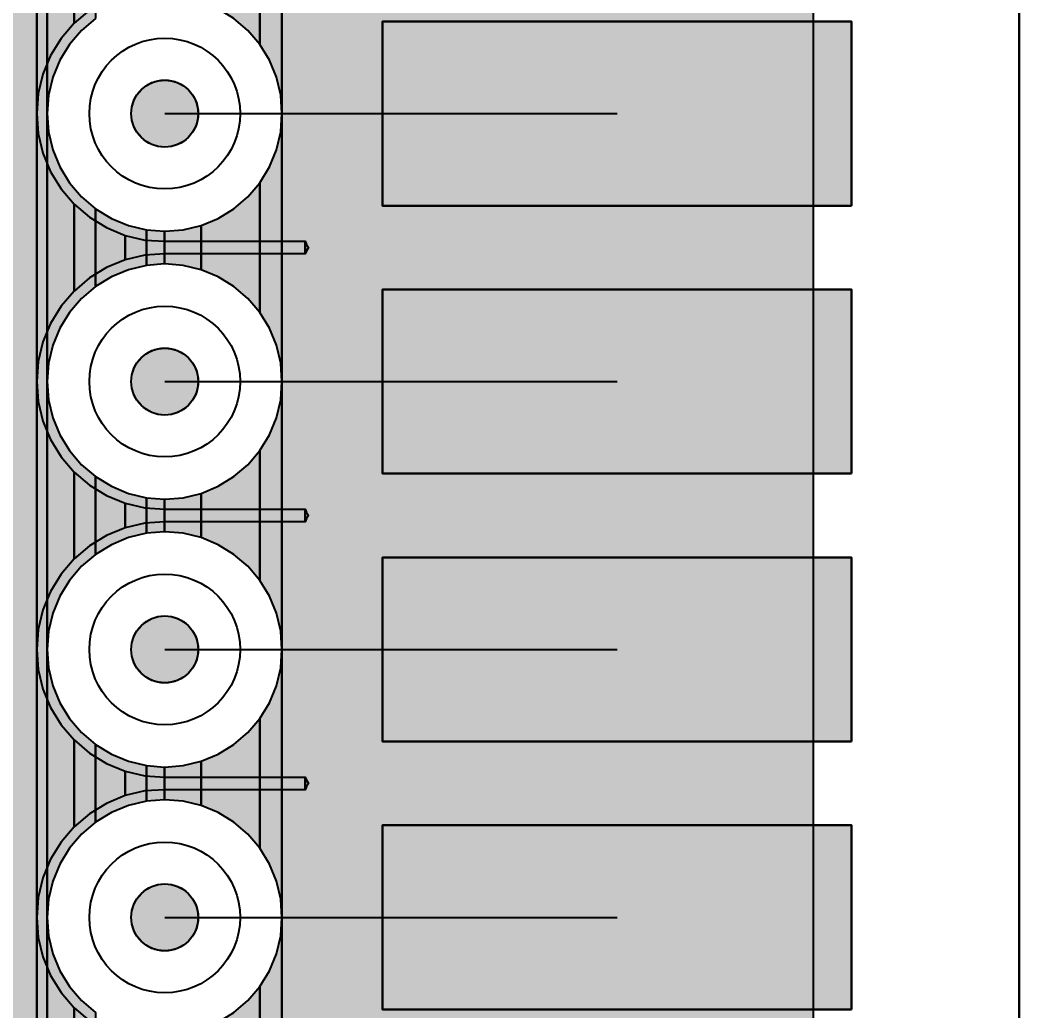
# Model space of a CAD drawing. Header units: millimetres. Extents: x 3.5 to 57, y 2.4 to 42.4.
# Drawn here: x 53.988 to 56.97, y 17.348 to 20.307 of the extents above; entities that cross this region are included whole.
import ezdxf

# ---------------------------------------------------------------- set-up
doc = ezdxf.new("R2010")
doc.units = ezdxf.units.MM
for name, color, linetype in [('bottom_copper', 7, 'Continuous'), ('drill_plated', 7, 'Continuous'), ('outline', 7, 'Continuous'), ('top_copper', 7, 'Continuous'), ('top_silk', 7, 'Continuous')]:
    doc.layers.add(name, color=color, linetype=linetype)

# ---------------------------------------------------------------- blocks, each defined once
blk = doc.blocks.new('Block734')
at = {"layer": 'bottom_copper', "lineweight": 40}
for points in [[(1.8268, 0), (0.2415, 0), (0.2415, 22.5001), (1.8268, 22.5001), (1.8268, 0)], [(0.2415, 8.7354), (0.2383, 8.7903), (0.2254, 8.8439), (0.2043, 8.8948), (0.1755, 8.9418), (0.1755, 9.329), (0.2043, 9.376), (0.2254, 9.4269), (0.2383, 9.4805), (0.2415, 9.5354), (0.2415, 8.7354)], [(0.1755, 8.9418), (0.1398, 8.9837), (0.0979, 9.0194), (0.0509, 9.0482), (0, 9.0693), (0, 9.2015), (0.0509, 9.2226), (0.0979, 9.2514), (0.1398, 9.2871), (0.1755, 9.329), (0.1755, 8.9418)], [(0.2415, 7.9354), (0.2383, 7.9903), (0.2254, 8.0439), (0.2043, 8.0948), (0.1755, 8.1418), (0.1755, 8.529), (0.2043, 8.576), (0.2254, 8.6269), (0.2383, 8.6805), (0.2415, 8.7354), (0.2415, 7.9354)], [(0.1755, 8.1418), (0.1398, 8.1837), (0.0979, 8.2194), (0.0509, 8.2482), (0, 8.2693), (0, 8.4015), (0.0509, 8.4226), (0.0979, 8.4514), (0.1398, 8.4871), (0.1755, 8.529), (0.1755, 8.1418)], [(0, 8.2693), (-0.0536, 8.2822), (-0.1085, 8.2865), (-0.109, 8.2864), (-0.109, 8.3844), (-0.1085, 8.3843), (-0.0536, 8.3886), (0, 8.4015), (0, 8.2693)], [(0.2415, 7.1354), (0.2383, 7.1903), (0.2254, 7.2439), (0.2043, 7.2948), (0.1755, 7.3418), (0.1755, 7.729), (0.2043, 7.776), (0.2254, 7.8269), (0.2383, 7.8805), (0.2415, 7.9354), (0.2415, 7.1354)], [(0.1755, 7.3418), (0.1398, 7.3837), (0.0979, 7.4194), (0.0509, 7.4482), (0, 7.4693), (0, 7.6015), (0.0509, 7.6226), (0.0979, 7.6514), (0.1398, 7.6871), (0.1755, 7.729), (0.1755, 7.3418)], [(0, 7.4693), (-0.0536, 7.4822), (-0.1085, 7.4865), (-0.109, 7.4864), (-0.109, 7.5844), (-0.1085, 7.5843), (-0.0536, 7.5886), (0, 7.6015), (0, 7.4693)], [(0.2415, 6.3354), (0.2383, 6.3903), (0.2254, 6.4439), (0.2043, 6.4948), (0.1755, 6.5418), (0.1755, 6.929), (0.2043, 6.976), (0.2254, 7.0269), (0.2383, 7.0805), (0.2415, 7.1354), (0.2415, 6.3354)], [(0.1755, 6.5418), (0.1398, 6.5837), (0.0979, 6.6194), (0.0509, 6.6482), (0, 6.6693), (0, 6.8015), (0.0509, 6.8226), (0.0979, 6.8514), (0.1398, 6.8871), (0.1755, 6.929), (0.1755, 6.5418)], [(0, 6.6693), (-0.0536, 6.6822), (-0.1085, 6.6865), (-0.109, 6.6864), (-0.109, 6.7844), (-0.1085, 6.7843), (-0.0536, 6.7886), (0, 6.8015), (0, 6.6693)], [(0.2415, 5.5354), (0.2383, 5.5903), (0.2254, 5.6439), (0.2043, 5.6948), (0.1755, 5.7418), (0.1755, 6.129), (0.2043, 6.176), (0.2254, 6.2269), (0.2383, 6.2805), (0.2415, 6.3354), (0.2415, 5.5354)], [(0.1755, 5.7418), (0.1398, 5.7837), (0.0979, 5.8194), (0.0509, 5.8482), (0, 5.8693), (0, 6.0015), (0.0509, 6.0226), (0.0979, 6.0514), (0.1398, 6.0871), (0.1755, 6.129), (0.1755, 5.7418)]]:
    blk.add_hatch(color=7, dxfattribs=at).paths.add_polyline_path(points, flags=0)
at = {"layer": 'bottom_copper', "color": 7, "lineweight": 40}
for points in [[(1.8268, 0), (0.2415, 0), (0.2415, 22.5001), (1.8268, 22.5001), (1.8268, 0)], [(0.2415, 8.7354), (0.2383, 8.7903), (0.2254, 8.8439), (0.2043, 8.8948), (0.1755, 8.9418), (0.1755, 9.329), (0.2043, 9.376), (0.2254, 9.4269), (0.2383, 9.4805), (0.2415, 9.5354), (0.2415, 8.7354)], [(0.1755, 8.9418), (0.1398, 8.9837), (0.0979, 9.0194), (0.0509, 9.0482), (0, 9.0693), (0, 9.2015), (0.0509, 9.2226), (0.0979, 9.2514), (0.1398, 9.2871), (0.1755, 9.329), (0.1755, 8.9418)], [(0.2415, 7.9354), (0.2383, 7.9903), (0.2254, 8.0439), (0.2043, 8.0948), (0.1755, 8.1418), (0.1755, 8.529), (0.2043, 8.576), (0.2254, 8.6269), (0.2383, 8.6805), (0.2415, 8.7354), (0.2415, 7.9354)], [(0.1755, 8.1418), (0.1398, 8.1837), (0.0979, 8.2194), (0.0509, 8.2482), (0, 8.2693), (0, 8.4015), (0.0509, 8.4226), (0.0979, 8.4514), (0.1398, 8.4871), (0.1755, 8.529), (0.1755, 8.1418)], [(0, 8.2693), (-0.0536, 8.2822), (-0.1085, 8.2865), (-0.109, 8.2864), (-0.109, 8.3844), (-0.1085, 8.3843), (-0.0536, 8.3886), (0, 8.4015), (0, 8.2693)], [(0.2415, 7.1354), (0.2383, 7.1903), (0.2254, 7.2439), (0.2043, 7.2948), (0.1755, 7.3418), (0.1755, 7.729), (0.2043, 7.776), (0.2254, 7.8269), (0.2383, 7.8805), (0.2415, 7.9354), (0.2415, 7.1354)], [(0.1755, 7.3418), (0.1398, 7.3837), (0.0979, 7.4194), (0.0509, 7.4482), (0, 7.4693), (0, 7.6015), (0.0509, 7.6226), (0.0979, 7.6514), (0.1398, 7.6871), (0.1755, 7.729), (0.1755, 7.3418)], [(0, 7.4693), (-0.0536, 7.4822), (-0.1085, 7.4865), (-0.109, 7.4864), (-0.109, 7.5844), (-0.1085, 7.5843), (-0.0536, 7.5886), (0, 7.6015), (0, 7.4693)], [(0.2415, 6.3354), (0.2383, 6.3903), (0.2254, 6.4439), (0.2043, 6.4948), (0.1755, 6.5418), (0.1755, 6.929), (0.2043, 6.976), (0.2254, 7.0269), (0.2383, 7.0805), (0.2415, 7.1354), (0.2415, 6.3354)], [(0.1755, 6.5418), (0.1398, 6.5837), (0.0979, 6.6194), (0.0509, 6.6482), (0, 6.6693), (0, 6.8015), (0.0509, 6.8226), (0.0979, 6.8514), (0.1398, 6.8871), (0.1755, 6.929), (0.1755, 6.5418)], [(0, 6.6693), (-0.0536, 6.6822), (-0.1085, 6.6865), (-0.109, 6.6864), (-0.109, 6.7844), (-0.1085, 6.7843), (-0.0536, 6.7886), (0, 6.8015), (0, 6.6693)], [(0.2415, 5.5354), (0.2383, 5.5903), (0.2254, 5.6439), (0.2043, 5.6948), (0.1755, 5.7418), (0.1755, 6.129), (0.2043, 6.176), (0.2254, 6.2269), (0.2383, 6.2805), (0.2415, 6.3354), (0.2415, 5.5354)], [(0.1755, 5.7418), (0.1398, 5.7837), (0.0979, 5.8194), (0.0509, 5.8482), (0, 5.8693), (0, 6.0015), (0.0509, 6.0226), (0.0979, 6.0514), (0.1398, 6.0871), (0.1755, 6.129), (0.1755, 5.7418)]]:
    blk.add_lwpolyline(points, close=True, dxfattribs=at)
blk = doc.blocks.new('Block2128')
at = {"layer": 'bottom_copper', "lineweight": 40}
for points in [[(4.3404, 8.4999), (0.6267, 8.4999), (0.6267, 31), (4.3404, 31), (4.3404, 8.4999)], [(4.4851, 17.5193), (4.4432, 17.4836), (4.4075, 17.4417), (4.3787, 17.3947), (4.3576, 17.3438), (4.3447, 17.2902), (4.3404, 17.2353), (4.3404, 18.0353), (4.3447, 17.9804), (4.3576, 17.9268), (4.3787, 17.8759), (4.4075, 17.8289), (4.4432, 17.787), (4.4851, 17.7513), (4.4851, 17.5193)], [(4.4851, 16.7193), (4.4432, 16.6836), (4.4075, 16.6417), (4.3787, 16.5947), (4.3576, 16.5438), (4.3447, 16.4902), (4.3404, 16.4353), (4.3404, 17.2353), (4.3447, 17.1804), (4.3576, 17.1268), (4.3787, 17.0759), (4.4075, 17.0289), (4.4432, 16.987), (4.4851, 16.9513), (4.4851, 16.7193)], [(4.6366, 16.7821), (4.583, 16.7692), (4.5321, 16.7481), (4.4851, 16.7193), (4.4851, 16.9513), (4.5321, 16.9225), (4.583, 16.9014), (4.6366, 16.8885), (4.6366, 16.7821)], [(4.691, 16.7863), (4.6366, 16.7821), (4.6366, 16.8885), (4.691, 16.8843), (4.691, 16.7863)], [(4.4851, 15.9193), (4.4432, 15.8836), (4.4075, 15.8417), (4.3787, 15.7947), (4.3576, 15.7438), (4.3447, 15.6902), (4.3404, 15.6353), (4.3404, 16.4353), (4.3447, 16.3804), (4.3576, 16.3268), (4.3787, 16.2759), (4.4075, 16.2289), (4.4432, 16.187), (4.4851, 16.1513), (4.4851, 15.9193)], [(4.6366, 15.9821), (4.583, 15.9692), (4.5321, 15.9481), (4.4851, 15.9193), (4.4851, 16.1513), (4.5321, 16.1225), (4.583, 16.1014), (4.6366, 16.0885), (4.6366, 15.9821)], [(4.691, 15.9863), (4.6366, 15.9821), (4.6366, 16.0885), (4.691, 16.0843), (4.691, 15.9863)], [(4.4851, 15.1193), (4.4432, 15.0836), (4.4075, 15.0417), (4.3787, 14.9947), (4.3576, 14.9438), (4.3447, 14.8902), (4.3404, 14.8353), (4.3404, 15.6353), (4.3447, 15.5804), (4.3576, 15.5268), (4.3787, 15.4759), (4.4075, 15.4289), (4.4432, 15.387), (4.4851, 15.3513), (4.4851, 15.1193)], [(4.6366, 15.1821), (4.583, 15.1692), (4.5321, 15.1481), (4.4851, 15.1193), (4.4851, 15.3513), (4.5321, 15.3225), (4.583, 15.3014), (4.6366, 15.2885), (4.6366, 15.1821)], [(4.691, 15.1863), (4.6366, 15.1821), (4.6366, 15.2885), (4.691, 15.2843), (4.691, 15.1863)], [(4.4851, 14.3193), (4.4432, 14.2836), (4.4075, 14.2417), (4.3787, 14.1947), (4.3576, 14.1438), (4.3447, 14.0902), (4.3404, 14.0353), (4.3404, 14.8353), (4.3447, 14.7804), (4.3576, 14.7268), (4.3787, 14.6759), (4.4075, 14.6289), (4.4432, 14.587), (4.4851, 14.5513), (4.4851, 14.3193)]]:
    blk.add_hatch(color=7, dxfattribs=at).paths.add_polyline_path(points, flags=0)
at = {"layer": 'bottom_copper', "color": 7, "lineweight": 40}
for points in [[(4.3404, 8.4999), (0.6267, 8.4999), (0.6267, 31), (4.3404, 31), (4.3404, 8.4999)], [(4.4851, 17.5193), (4.4432, 17.4836), (4.4075, 17.4417), (4.3787, 17.3947), (4.3576, 17.3438), (4.3447, 17.2902), (4.3404, 17.2353), (4.3404, 18.0353), (4.3447, 17.9804), (4.3576, 17.9268), (4.3787, 17.8759), (4.4075, 17.8289), (4.4432, 17.787), (4.4851, 17.7513), (4.4851, 17.5193)], [(4.4851, 16.7193), (4.4432, 16.6836), (4.4075, 16.6417), (4.3787, 16.5947), (4.3576, 16.5438), (4.3447, 16.4902), (4.3404, 16.4353), (4.3404, 17.2353), (4.3447, 17.1804), (4.3576, 17.1268), (4.3787, 17.0759), (4.4075, 17.0289), (4.4432, 16.987), (4.4851, 16.9513), (4.4851, 16.7193)], [(4.6366, 16.7821), (4.583, 16.7692), (4.5321, 16.7481), (4.4851, 16.7193), (4.4851, 16.9513), (4.5321, 16.9225), (4.583, 16.9014), (4.6366, 16.8885), (4.6366, 16.7821)], [(4.691, 16.7863), (4.6366, 16.7821), (4.6366, 16.8885), (4.691, 16.8843), (4.691, 16.7863)], [(4.4851, 15.9193), (4.4432, 15.8836), (4.4075, 15.8417), (4.3787, 15.7947), (4.3576, 15.7438), (4.3447, 15.6902), (4.3404, 15.6353), (4.3404, 16.4353), (4.3447, 16.3804), (4.3576, 16.3268), (4.3787, 16.2759), (4.4075, 16.2289), (4.4432, 16.187), (4.4851, 16.1513), (4.4851, 15.9193)], [(4.6366, 15.9821), (4.583, 15.9692), (4.5321, 15.9481), (4.4851, 15.9193), (4.4851, 16.1513), (4.5321, 16.1225), (4.583, 16.1014), (4.6366, 16.0885), (4.6366, 15.9821)], [(4.691, 15.9863), (4.6366, 15.9821), (4.6366, 16.0885), (4.691, 16.0843), (4.691, 15.9863)], [(4.4851, 15.1193), (4.4432, 15.0836), (4.4075, 15.0417), (4.3787, 14.9947), (4.3576, 14.9438), (4.3447, 14.8902), (4.3404, 14.8353), (4.3404, 15.6353), (4.3447, 15.5804), (4.3576, 15.5268), (4.3787, 15.4759), (4.4075, 15.4289), (4.4432, 15.387), (4.4851, 15.3513), (4.4851, 15.1193)], [(4.6366, 15.1821), (4.583, 15.1692), (4.5321, 15.1481), (4.4851, 15.1193), (4.4851, 15.3513), (4.5321, 15.3225), (4.583, 15.3014), (4.6366, 15.2885), (4.6366, 15.1821)], [(4.691, 15.1863), (4.6366, 15.1821), (4.6366, 15.2885), (4.691, 15.2843), (4.691, 15.1863)], [(4.4851, 14.3193), (4.4432, 14.2836), (4.4075, 14.2417), (4.3787, 14.1947), (4.3576, 14.1438), (4.3447, 14.0902), (4.3404, 14.0353), (4.3404, 14.8353), (4.3447, 14.7804), (4.3576, 14.7268), (4.3787, 14.6759), (4.4075, 14.6289), (4.4432, 14.587), (4.4851, 14.5513), (4.4851, 14.3193)]]:
    blk.add_lwpolyline(points, close=True, dxfattribs=at)
blk = doc.blocks.new('Block21995')
at = {"layer": 'top_copper', "lineweight": 40}
for points in [[(3.6826, 8.4999), (1.7696, 8.4999), (1.7696, 31), (3.6826, 31), (3.6826, 8.4999)], [(3.7946, 17.5055), (3.7556, 17.4599), (3.7243, 17.4088), (3.7013, 17.3534), (3.6873, 17.2951), (3.6826, 17.2353), (3.6826, 18.0353), (3.6873, 17.9755), (3.7013, 17.9172), (3.7243, 17.8618), (3.7556, 17.8107), (3.7946, 17.7651), (3.7946, 17.5055)], [(3.9467, 17.5988), (3.8913, 17.5758), (3.8402, 17.5445), (3.7946, 17.5055), (3.7946, 17.7651), (3.8402, 17.7261), (3.8913, 17.6948), (3.9467, 17.6718), (3.9467, 17.5988)], [(3.7946, 16.7055), (3.7556, 16.6599), (3.7243, 16.6088), (3.7013, 16.5534), (3.6873, 16.4951), (3.6826, 16.4353), (3.6826, 17.2353), (3.6873, 17.1755), (3.7013, 17.1172), (3.7243, 17.0618), (3.7556, 17.0107), (3.7946, 16.9651), (3.7946, 16.7055)], [(3.9467, 16.7988), (3.8913, 16.7758), (3.8402, 16.7445), (3.7946, 16.7055), (3.7946, 16.9651), (3.8402, 16.9261), (3.8913, 16.8948), (3.9467, 16.8718), (3.9467, 16.7988)], [(4.4838, 16.8163), (4.0648, 16.8163), (4.005, 16.8128), (3.9467, 16.7988), (3.9467, 16.8718), (4.005, 16.8578), (4.0648, 16.8543), (4.4838, 16.8543), (4.4838, 16.8163)], [(4.4878, 16.826), (4.4838, 16.8163), (4.4838, 16.8543), (4.4878, 16.8446), (4.4935, 16.8353), (4.4878, 16.826)], [(3.7946, 15.9055), (3.7556, 15.8599), (3.7243, 15.8088), (3.7013, 15.7534), (3.6873, 15.6951), (3.6826, 15.6353), (3.6826, 16.4353), (3.6873, 16.3755), (3.7013, 16.3172), (3.7243, 16.2618), (3.7556, 16.2107), (3.7946, 16.1651), (3.7946, 15.9055)], [(3.9467, 15.9988), (3.8913, 15.9758), (3.8402, 15.9445), (3.7946, 15.9055), (3.7946, 16.1651), (3.8402, 16.1261), (3.8913, 16.0948), (3.9467, 16.0718), (3.9467, 15.9988)], [(4.4838, 16.0163), (4.0648, 16.0163), (4.005, 16.0128), (3.9467, 15.9988), (3.9467, 16.0718), (4.005, 16.0578), (4.0648, 16.0543), (4.4838, 16.0543), (4.4838, 16.0163)], [(4.4878, 16.026), (4.4838, 16.0163), (4.4838, 16.0543), (4.4878, 16.0446), (4.4935, 16.0353), (4.4878, 16.026)], [(3.7946, 15.1055), (3.7556, 15.0599), (3.7243, 15.0088), (3.7013, 14.9534), (3.6873, 14.8951), (3.6826, 14.8353), (3.6826, 15.6353), (3.6873, 15.5755), (3.7013, 15.5172), (3.7243, 15.4618), (3.7556, 15.4107), (3.7946, 15.3651), (3.7946, 15.1055)], [(3.9467, 15.1988), (3.8913, 15.1758), (3.8402, 15.1445), (3.7946, 15.1055), (3.7946, 15.3651), (3.8402, 15.3261), (3.8913, 15.2948), (3.9467, 15.2718), (3.9467, 15.1988)], [(4.4838, 15.2163), (4.0648, 15.2163), (4.005, 15.2128), (3.9467, 15.1988), (3.9467, 15.2718), (4.005, 15.2578), (4.0648, 15.2543), (4.4838, 15.2543), (4.4838, 15.2163)], [(4.4878, 15.226), (4.4838, 15.2163), (4.4838, 15.2543), (4.4878, 15.2446), (4.4935, 15.2353), (4.4878, 15.226)], [(3.7946, 14.3055), (3.7556, 14.2599), (3.7243, 14.2088), (3.7013, 14.1534), (3.6873, 14.0951), (3.6826, 14.0353), (3.6826, 14.8353), (3.6873, 14.7755), (3.7013, 14.7172), (3.7243, 14.6618), (3.7556, 14.6107), (3.7946, 14.5651), (3.7946, 14.3055)], [(3.9467, 14.3988), (3.8913, 14.3758), (3.8402, 14.3445), (3.7946, 14.3055), (3.7946, 14.5651), (3.8402, 14.5261), (3.8913, 14.4948), (3.9467, 14.4718), (3.9467, 14.3988)]]:
    blk.add_hatch(color=7, dxfattribs=at).paths.add_polyline_path(points, flags=0)
at = {"layer": 'top_copper', "color": 7, "lineweight": 40}
for points in [[(3.6826, 8.4999), (1.7696, 8.4999), (1.7696, 31), (3.6826, 31), (3.6826, 8.4999)], [(3.7946, 17.5055), (3.7556, 17.4599), (3.7243, 17.4088), (3.7013, 17.3534), (3.6873, 17.2951), (3.6826, 17.2353), (3.6826, 18.0353), (3.6873, 17.9755), (3.7013, 17.9172), (3.7243, 17.8618), (3.7556, 17.8107), (3.7946, 17.7651), (3.7946, 17.5055)], [(3.9467, 17.5988), (3.8913, 17.5758), (3.8402, 17.5445), (3.7946, 17.5055), (3.7946, 17.7651), (3.8402, 17.7261), (3.8913, 17.6948), (3.9467, 17.6718), (3.9467, 17.5988)], [(3.7946, 16.7055), (3.7556, 16.6599), (3.7243, 16.6088), (3.7013, 16.5534), (3.6873, 16.4951), (3.6826, 16.4353), (3.6826, 17.2353), (3.6873, 17.1755), (3.7013, 17.1172), (3.7243, 17.0618), (3.7556, 17.0107), (3.7946, 16.9651), (3.7946, 16.7055)], [(3.9467, 16.7988), (3.8913, 16.7758), (3.8402, 16.7445), (3.7946, 16.7055), (3.7946, 16.9651), (3.8402, 16.9261), (3.8913, 16.8948), (3.9467, 16.8718), (3.9467, 16.7988)], [(4.4838, 16.8163), (4.0648, 16.8163), (4.005, 16.8128), (3.9467, 16.7988), (3.9467, 16.8718), (4.005, 16.8578), (4.0648, 16.8543), (4.4838, 16.8543), (4.4838, 16.8163)], [(4.4878, 16.826), (4.4838, 16.8163), (4.4838, 16.8543), (4.4878, 16.8446), (4.4935, 16.8353), (4.4878, 16.826)], [(3.7946, 15.9055), (3.7556, 15.8599), (3.7243, 15.8088), (3.7013, 15.7534), (3.6873, 15.6951), (3.6826, 15.6353), (3.6826, 16.4353), (3.6873, 16.3755), (3.7013, 16.3172), (3.7243, 16.2618), (3.7556, 16.2107), (3.7946, 16.1651), (3.7946, 15.9055)], [(3.9467, 15.9988), (3.8913, 15.9758), (3.8402, 15.9445), (3.7946, 15.9055), (3.7946, 16.1651), (3.8402, 16.1261), (3.8913, 16.0948), (3.9467, 16.0718), (3.9467, 15.9988)], [(4.4838, 16.0163), (4.0648, 16.0163), (4.005, 16.0128), (3.9467, 15.9988), (3.9467, 16.0718), (4.005, 16.0578), (4.0648, 16.0543), (4.4838, 16.0543), (4.4838, 16.0163)], [(4.4878, 16.026), (4.4838, 16.0163), (4.4838, 16.0543), (4.4878, 16.0446), (4.4935, 16.0353), (4.4878, 16.026)], [(3.7946, 15.1055), (3.7556, 15.0599), (3.7243, 15.0088), (3.7013, 14.9534), (3.6873, 14.8951), (3.6826, 14.8353), (3.6826, 15.6353), (3.6873, 15.5755), (3.7013, 15.5172), (3.7243, 15.4618), (3.7556, 15.4107), (3.7946, 15.3651), (3.7946, 15.1055)], [(3.9467, 15.1988), (3.8913, 15.1758), (3.8402, 15.1445), (3.7946, 15.1055), (3.7946, 15.3651), (3.8402, 15.3261), (3.8913, 15.2948), (3.9467, 15.2718), (3.9467, 15.1988)], [(4.4838, 15.2163), (4.0648, 15.2163), (4.005, 15.2128), (3.9467, 15.1988), (3.9467, 15.2718), (4.005, 15.2578), (4.0648, 15.2543), (4.4838, 15.2543), (4.4838, 15.2163)], [(4.4878, 15.226), (4.4838, 15.2163), (4.4838, 15.2543), (4.4878, 15.2446), (4.4935, 15.2353), (4.4878, 15.226)], [(3.7946, 14.3055), (3.7556, 14.2599), (3.7243, 14.2088), (3.7013, 14.1534), (3.6873, 14.0951), (3.6826, 14.0353), (3.6826, 14.8353), (3.6873, 14.7755), (3.7013, 14.7172), (3.7243, 14.6618), (3.7556, 14.6107), (3.7946, 14.5651), (3.7946, 14.3055)], [(3.9467, 14.3988), (3.8913, 14.3758), (3.8402, 14.3445), (3.7946, 14.3055), (3.7946, 14.5651), (3.8402, 14.5261), (3.8913, 14.4948), (3.9467, 14.4718), (3.9467, 14.3988)]]:
    blk.add_lwpolyline(points, close=True, dxfattribs=at)

msp = doc.modelspace()

# ---------------------------------------------------------------- hatches: boundary and pattern name
at = {"layer": 'bottom_copper', "lineweight": 40}
for points in [[(54.5184, 20.0076), (54.5127, 19.9888), (54.5034, 19.9715), (54.491, 19.9564), (54.4759, 19.944), (54.4586, 19.9347), (54.4398, 19.929), (54.4203, 19.9271), (54.4008, 19.929), (54.382, 19.9347), (54.3647, 19.944), (54.3496, 19.9564), (54.3372, 19.9715), (54.3279, 19.9888), (54.3222, 20.0076), (54.3203, 20.0271), (54.3222, 20.0466), (54.3279, 20.0654), (54.3372, 20.0827), (54.3496, 20.0978), (54.3647, 20.1102), (54.382, 20.1195), (54.4008, 20.1252), (54.4203, 20.1271), (54.4398, 20.1252), (54.4586, 20.1195), (54.4759, 20.1102), (54.491, 20.0978), (54.5034, 20.0827), (54.5127, 20.0654), (54.5184, 20.0466), (54.5203, 20.0271), (54.5184, 20.0076)], [(54.5184, 19.2076), (54.5127, 19.1888), (54.5034, 19.1715), (54.491, 19.1564), (54.4759, 19.144), (54.4586, 19.1347), (54.4398, 19.129), (54.4203, 19.1271), (54.4008, 19.129), (54.382, 19.1347), (54.3647, 19.144), (54.3496, 19.1564), (54.3372, 19.1715), (54.3279, 19.1888), (54.3222, 19.2076), (54.3203, 19.2271), (54.3222, 19.2466), (54.3279, 19.2654), (54.3372, 19.2827), (54.3496, 19.2978), (54.3647, 19.3102), (54.382, 19.3195), (54.4008, 19.3252), (54.4203, 19.3271), (54.4398, 19.3252), (54.4586, 19.3195), (54.4759, 19.3102), (54.491, 19.2978), (54.5034, 19.2827), (54.5127, 19.2654), (54.5184, 19.2466), (54.5203, 19.2271), (54.5184, 19.2076)], [(54.5184, 18.4076), (54.5127, 18.3888), (54.5034, 18.3715), (54.491, 18.3564), (54.4759, 18.344), (54.4586, 18.3347), (54.4398, 18.329), (54.4203, 18.3271), (54.4008, 18.329), (54.382, 18.3347), (54.3647, 18.344), (54.3496, 18.3564), (54.3372, 18.3715), (54.3279, 18.3888), (54.3222, 18.4076), (54.3203, 18.4271), (54.3222, 18.4466), (54.3279, 18.4654), (54.3372, 18.4827), (54.3496, 18.4978), (54.3647, 18.5102), (54.382, 18.5195), (54.4008, 18.5252), (54.4203, 18.5271), (54.4398, 18.5252), (54.4586, 18.5195), (54.4759, 18.5102), (54.491, 18.4978), (54.5034, 18.4827), (54.5127, 18.4654), (54.5184, 18.4466), (54.5203, 18.4271), (54.5184, 18.4076)], [(54.5184, 17.6076), (54.5127, 17.5888), (54.5034, 17.5715), (54.491, 17.5564), (54.4759, 17.544), (54.4586, 17.5347), (54.4398, 17.529), (54.4203, 17.5271), (54.4008, 17.529), (54.382, 17.5347), (54.3647, 17.544), (54.3496, 17.5564), (54.3372, 17.5715), (54.3279, 17.5888), (54.3222, 17.6076), (54.3203, 17.6271), (54.3222, 17.6466), (54.3279, 17.6654), (54.3372, 17.6827), (54.3496, 17.6978), (54.3647, 17.7102), (54.382, 17.7195), (54.4008, 17.7252), (54.4203, 17.7271), (54.4398, 17.7252), (54.4586, 17.7195), (54.4759, 17.7102), (54.491, 17.6978), (54.5034, 17.6827), (54.5127, 17.6654), (54.5184, 17.6466), (54.5203, 17.6271), (54.5184, 17.6076)]]:
    msp.add_hatch(color=7, dxfattribs=at).paths.add_polyline_path(points, flags=0)
at = {"layer": 'drill_plated', "lineweight": 40}
for points in [[(54.5184, 20.0076), (54.5127, 19.9888), (54.5034, 19.9715), (54.491, 19.9564), (54.4759, 19.944), (54.4586, 19.9347), (54.4398, 19.929), (54.4203, 19.9271), (54.4008, 19.929), (54.382, 19.9347), (54.3647, 19.944), (54.3496, 19.9564), (54.3372, 19.9715), (54.3279, 19.9888), (54.3222, 20.0076), (54.3203, 20.0271), (54.3222, 20.0466), (54.3279, 20.0654), (54.3372, 20.0827), (54.3496, 20.0978), (54.3647, 20.1102), (54.382, 20.1195), (54.4008, 20.1252), (54.4203, 20.1271), (54.4398, 20.1252), (54.4586, 20.1195), (54.4759, 20.1102), (54.491, 20.0978), (54.5034, 20.0827), (54.5127, 20.0654), (54.5184, 20.0466), (54.5203, 20.0271), (54.5184, 20.0076)], [(54.5184, 19.2076), (54.5127, 19.1888), (54.5034, 19.1715), (54.491, 19.1564), (54.4759, 19.144), (54.4586, 19.1347), (54.4398, 19.129), (54.4203, 19.1271), (54.4008, 19.129), (54.382, 19.1347), (54.3647, 19.144), (54.3496, 19.1564), (54.3372, 19.1715), (54.3279, 19.1888), (54.3222, 19.2076), (54.3203, 19.2271), (54.3222, 19.2466), (54.3279, 19.2654), (54.3372, 19.2827), (54.3496, 19.2978), (54.3647, 19.3102), (54.382, 19.3195), (54.4008, 19.3252), (54.4203, 19.3271), (54.4398, 19.3252), (54.4586, 19.3195), (54.4759, 19.3102), (54.491, 19.2978), (54.5034, 19.2827), (54.5127, 19.2654), (54.5184, 19.2466), (54.5203, 19.2271), (54.5184, 19.2076)], [(54.5184, 18.4076), (54.5127, 18.3888), (54.5034, 18.3715), (54.491, 18.3564), (54.4759, 18.344), (54.4586, 18.3347), (54.4398, 18.329), (54.4203, 18.3271), (54.4008, 18.329), (54.382, 18.3347), (54.3647, 18.344), (54.3496, 18.3564), (54.3372, 18.3715), (54.3279, 18.3888), (54.3222, 18.4076), (54.3203, 18.4271), (54.3222, 18.4466), (54.3279, 18.4654), (54.3372, 18.4827), (54.3496, 18.4978), (54.3647, 18.5102), (54.382, 18.5195), (54.4008, 18.5252), (54.4203, 18.5271), (54.4398, 18.5252), (54.4586, 18.5195), (54.4759, 18.5102), (54.491, 18.4978), (54.5034, 18.4827), (54.5127, 18.4654), (54.5184, 18.4466), (54.5203, 18.4271), (54.5184, 18.4076)], [(54.5184, 17.6076), (54.5127, 17.5888), (54.5034, 17.5715), (54.491, 17.5564), (54.4759, 17.544), (54.4586, 17.5347), (54.4398, 17.529), (54.4203, 17.5271), (54.4008, 17.529), (54.382, 17.5347), (54.3647, 17.544), (54.3496, 17.5564), (54.3372, 17.5715), (54.3279, 17.5888), (54.3222, 17.6076), (54.3203, 17.6271), (54.3222, 17.6466), (54.3279, 17.6654), (54.3372, 17.6827), (54.3496, 17.6978), (54.3647, 17.7102), (54.382, 17.7195), (54.4008, 17.7252), (54.4203, 17.7271), (54.4398, 17.7252), (54.4586, 17.7195), (54.4759, 17.7102), (54.491, 17.6978), (54.5034, 17.6827), (54.5127, 17.6654), (54.5184, 17.6466), (54.5203, 17.6271), (54.5184, 17.6076)]]:
    msp.add_hatch(color=7, dxfattribs=at).paths.add_polyline_path(points, flags=0)
at = {"layer": 'top_copper', "lineweight": 40}
for points in [[(56.4703, 19.7521), (55.0703, 19.7521), (55.0703, 20.3021), (56.4703, 20.3021), (56.4703, 19.7521)], [(54.5184, 20.0076), (54.5127, 19.9888), (54.5034, 19.9715), (54.491, 19.9564), (54.4759, 19.944), (54.4586, 19.9347), (54.4398, 19.929), (54.4203, 19.9271), (54.4008, 19.929), (54.382, 19.9347), (54.3647, 19.944), (54.3496, 19.9564), (54.3372, 19.9715), (54.3279, 19.9888), (54.3222, 20.0076), (54.3203, 20.0271), (54.3222, 20.0466), (54.3279, 20.0654), (54.3372, 20.0827), (54.3496, 20.0978), (54.3647, 20.1102), (54.382, 20.1195), (54.4008, 20.1252), (54.4203, 20.1271), (54.4398, 20.1252), (54.4586, 20.1195), (54.4759, 20.1102), (54.491, 20.0978), (54.5034, 20.0827), (54.5127, 20.0654), (54.5184, 20.0466), (54.5203, 20.0271), (54.5184, 20.0076)], [(56.4703, 18.9521), (55.0703, 18.9521), (55.0703, 19.5021), (56.4703, 19.5021), (56.4703, 18.9521)], [(54.5184, 19.2076), (54.5127, 19.1888), (54.5034, 19.1715), (54.491, 19.1564), (54.4759, 19.144), (54.4586, 19.1347), (54.4398, 19.129), (54.4203, 19.1271), (54.4008, 19.129), (54.382, 19.1347), (54.3647, 19.144), (54.3496, 19.1564), (54.3372, 19.1715), (54.3279, 19.1888), (54.3222, 19.2076), (54.3203, 19.2271), (54.3222, 19.2466), (54.3279, 19.2654), (54.3372, 19.2827), (54.3496, 19.2978), (54.3647, 19.3102), (54.382, 19.3195), (54.4008, 19.3252), (54.4203, 19.3271), (54.4398, 19.3252), (54.4586, 19.3195), (54.4759, 19.3102), (54.491, 19.2978), (54.5034, 19.2827), (54.5127, 19.2654), (54.5184, 19.2466), (54.5203, 19.2271), (54.5184, 19.2076)], [(56.4703, 18.1521), (55.0703, 18.1521), (55.0703, 18.7021), (56.4703, 18.7021), (56.4703, 18.1521)], [(54.5184, 18.4076), (54.5127, 18.3888), (54.5034, 18.3715), (54.491, 18.3564), (54.4759, 18.344), (54.4586, 18.3347), (54.4398, 18.329), (54.4203, 18.3271), (54.4008, 18.329), (54.382, 18.3347), (54.3647, 18.344), (54.3496, 18.3564), (54.3372, 18.3715), (54.3279, 18.3888), (54.3222, 18.4076), (54.3203, 18.4271), (54.3222, 18.4466), (54.3279, 18.4654), (54.3372, 18.4827), (54.3496, 18.4978), (54.3647, 18.5102), (54.382, 18.5195), (54.4008, 18.5252), (54.4203, 18.5271), (54.4398, 18.5252), (54.4586, 18.5195), (54.4759, 18.5102), (54.491, 18.4978), (54.5034, 18.4827), (54.5127, 18.4654), (54.5184, 18.4466), (54.5203, 18.4271), (54.5184, 18.4076)], [(56.4703, 17.3521), (55.0703, 17.3521), (55.0703, 17.9021), (56.4703, 17.9021), (56.4703, 17.3521)], [(54.5184, 17.6076), (54.5127, 17.5888), (54.5034, 17.5715), (54.491, 17.5564), (54.4759, 17.544), (54.4586, 17.5347), (54.4398, 17.529), (54.4203, 17.5271), (54.4008, 17.529), (54.382, 17.5347), (54.3647, 17.544), (54.3496, 17.5564), (54.3372, 17.5715), (54.3279, 17.5888), (54.3222, 17.6076), (54.3203, 17.6271), (54.3222, 17.6466), (54.3279, 17.6654), (54.3372, 17.6827), (54.3496, 17.6978), (54.3647, 17.7102), (54.382, 17.7195), (54.4008, 17.7252), (54.4203, 17.7271), (54.4398, 17.7252), (54.4586, 17.7195), (54.4759, 17.7102), (54.491, 17.6978), (54.5034, 17.6827), (54.5127, 17.6654), (54.5184, 17.6466), (54.5203, 17.6271), (54.5184, 17.6076)]]:
    msp.add_hatch(color=7, dxfattribs=at).paths.add_polyline_path(points, flags=0)

# ---------------------------------------------------------------- linework, layer by layer
at = {"layer": 'bottom_copper', "color": 7, "lineweight": 40}
for p, q in [((56.3556, 33.7918), (56.3556, 11.2917)), ((54.2139, 20.3111), (54.172, 20.2754)), ((54.6686, 20.2754), (54.6267, 20.3111)), ((54.172, 20.2754), (54.1363, 20.2335)), ((54.7043, 20.2335), (54.6686, 20.2754)), ((54.1363, 20.2335), (54.1075, 20.1865)), ((54.7331, 20.1865), (54.7043, 20.2335)), ((54.1075, 20.1865), (54.0864, 20.1356)), ((54.7542, 20.1356), (54.7331, 20.1865)), ((54.0864, 20.1356), (54.0735, 20.082)), ((54.7671, 20.082), (54.7542, 20.1356)), ((54.0735, 20.082), (54.0692, 20.0271)), ((54.7703, 20.0271), (54.7671, 20.082)), ((54.0692, 20.0271), (54.0735, 19.9722)), ((54.7671, 19.9722), (54.7703, 20.0271)), ((54.0735, 19.9722), (54.0864, 19.9186)), ((54.7542, 19.9186), (54.7671, 19.9722)), ((54.0864, 19.9186), (54.1075, 19.8677)), ((54.7331, 19.8677), (54.7542, 19.9186)), ((54.1075, 19.8677), (54.1363, 19.8207)), ((54.7043, 19.8207), (54.7331, 19.8677)), ((54.1363, 19.8207), (54.172, 19.7788)), ((54.6686, 19.7788), (54.7043, 19.8207)), ((54.172, 19.7788), (54.2139, 19.7431)), ((54.6267, 19.7431), (54.6686, 19.7788)), ((54.2139, 19.7431), (54.2609, 19.7143)), ((54.5797, 19.7143), (54.6267, 19.7431)), ((54.2609, 19.7143), (54.3118, 19.6932)), ((54.5288, 19.6932), (54.5797, 19.7143)), ((54.3118, 19.6932), (54.3654, 19.6803)), ((54.4752, 19.6803), (54.5288, 19.6932)), ((54.3654, 19.6803), (54.4198, 19.6761)), ((54.4198, 19.5781), (54.4198, 19.6761)), ((54.4198, 19.6761), (54.4203, 19.676)), ((54.4198, 19.6761), (54.4198, 19.5781)), ((54.4203, 19.676), (54.4752, 19.6803)), ((54.3654, 19.5739), (54.3118, 19.561)), ((54.4198, 19.5781), (54.3654, 19.5739)), ((54.4203, 19.5782), (54.4198, 19.5781)), ((54.4752, 19.5739), (54.4203, 19.5782)), ((54.5288, 19.561), (54.4752, 19.5739)), ((54.2609, 19.5399), (54.2139, 19.5111)), ((54.3118, 19.561), (54.2609, 19.5399)), ((54.5797, 19.5399), (54.5288, 19.561)), ((54.6267, 19.5111), (54.5797, 19.5399)), ((54.2139, 19.5111), (54.172, 19.4754)), ((54.6686, 19.4754), (54.6267, 19.5111)), ((54.172, 19.4754), (54.1363, 19.4335)), ((54.7043, 19.4335), (54.6686, 19.4754)), ((54.1363, 19.4335), (54.1075, 19.3865)), ((54.7331, 19.3865), (54.7043, 19.4335)), ((54.1075, 19.3865), (54.0864, 19.3356)), ((54.7542, 19.3356), (54.7331, 19.3865)), ((54.0864, 19.3356), (54.0735, 19.282)), ((54.7671, 19.282), (54.7542, 19.3356)), ((54.0735, 19.282), (54.0692, 19.2271)), ((54.7703, 19.2271), (54.7671, 19.282)), ((54.0692, 19.2271), (54.0735, 19.1722)), ((54.7671, 19.1722), (54.7703, 19.2271)), ((54.0735, 19.1722), (54.0864, 19.1186)), ((54.7542, 19.1186), (54.7671, 19.1722)), ((54.0864, 19.1186), (54.1075, 19.0677)), ((54.7331, 19.0677), (54.7542, 19.1186)), ((54.1075, 19.0677), (54.1363, 19.0207)), ((54.7043, 19.0207), (54.7331, 19.0677)), ((54.1363, 19.0207), (54.172, 18.9788)), ((54.6686, 18.9788), (54.7043, 19.0207)), ((54.172, 18.9788), (54.2139, 18.9431)), ((54.6267, 18.9431), (54.6686, 18.9788)), ((54.2139, 18.9431), (54.2609, 18.9143)), ((54.5797, 18.9143), (54.6267, 18.9431)), ((54.2609, 18.9143), (54.3118, 18.8932)), ((54.5288, 18.8932), (54.5797, 18.9143)), ((54.3118, 18.8932), (54.3654, 18.8803)), ((54.3654, 18.8803), (54.4198, 18.8761)), ((54.4203, 18.876), (54.4752, 18.8803)), ((54.4752, 18.8803), (54.5288, 18.8932)), ((54.4198, 18.7781), (54.4198, 18.8761)), ((54.4198, 18.8761), (54.4203, 18.876)), ((54.4198, 18.8761), (54.4198, 18.7781)), ((54.3118, 18.761), (54.2609, 18.7399)), ((54.3654, 18.7739), (54.3118, 18.761)), ((54.4198, 18.7781), (54.3654, 18.7739)), ((54.4203, 18.7782), (54.4198, 18.7781)), ((54.4752, 18.7739), (54.4203, 18.7782)), ((54.5288, 18.761), (54.4752, 18.7739)), ((54.5797, 18.7399), (54.5288, 18.761)), ((54.2609, 18.7399), (54.2139, 18.7111)), ((54.6267, 18.7111), (54.5797, 18.7399)), ((54.2139, 18.7111), (54.172, 18.6754)), ((54.6686, 18.6754), (54.6267, 18.7111)), ((54.172, 18.6754), (54.1363, 18.6335)), ((54.7043, 18.6335), (54.6686, 18.6754)), ((54.1363, 18.6335), (54.1075, 18.5865)), ((54.7331, 18.5865), (54.7043, 18.6335)), ((54.1075, 18.5865), (54.0864, 18.5356)), ((54.7542, 18.5356), (54.7331, 18.5865)), ((54.0864, 18.5356), (54.0735, 18.482)), ((54.7671, 18.482), (54.7542, 18.5356)), ((54.0735, 18.482), (54.0692, 18.4271)), ((54.7703, 18.4271), (54.7671, 18.482)), ((54.0692, 18.4271), (54.0735, 18.3722)), ((54.7671, 18.3722), (54.7703, 18.4271)), ((54.0735, 18.3722), (54.0864, 18.3186)), ((54.7542, 18.3186), (54.7671, 18.3722)), ((54.0864, 18.3186), (54.1075, 18.2677)), ((54.7331, 18.2677), (54.7542, 18.3186)), ((54.1075, 18.2677), (54.1363, 18.2207)), ((54.7043, 18.2207), (54.7331, 18.2677)), ((54.1363, 18.2207), (54.172, 18.1788)), ((54.6686, 18.1788), (54.7043, 18.2207)), ((54.172, 18.1788), (54.2139, 18.1431)), ((54.6267, 18.1431), (54.6686, 18.1788)), ((54.2139, 18.1431), (54.2609, 18.1143)), ((54.5797, 18.1143), (54.6267, 18.1431)), ((54.2609, 18.1143), (54.3118, 18.0932)), ((54.5288, 18.0932), (54.5797, 18.1143)), ((54.3118, 18.0932), (54.3654, 18.0803)), ((54.3654, 18.0803), (54.4198, 18.0761)), ((54.4198, 17.9781), (54.4198, 18.0761)), ((54.4198, 18.0761), (54.4203, 18.076)), ((54.4198, 18.0761), (54.4198, 17.9781)), ((54.4203, 18.076), (54.4752, 18.0803)), ((54.4752, 18.0803), (54.5288, 18.0932)), ((54.3118, 17.961), (54.2609, 17.9399)), ((54.3654, 17.9739), (54.3118, 17.961)), ((54.4198, 17.9781), (54.3654, 17.9739)), ((54.4203, 17.9782), (54.4198, 17.9781)), ((54.4752, 17.9739), (54.4203, 17.9782)), ((54.5288, 17.961), (54.4752, 17.9739)), ((54.5797, 17.9399), (54.5288, 17.961)), ((54.2609, 17.9399), (54.2139, 17.9111)), ((54.6267, 17.9111), (54.5797, 17.9399)), ((54.2139, 17.9111), (54.172, 17.8754)), ((54.6686, 17.8754), (54.6267, 17.9111)), ((54.172, 17.8754), (54.1363, 17.8335)), ((54.7043, 17.8335), (54.6686, 17.8754)), ((54.1363, 17.8335), (54.1075, 17.7865)), ((54.7331, 17.7865), (54.7043, 17.8335)), ((54.1075, 17.7865), (54.0864, 17.7356)), ((54.7542, 17.7356), (54.7331, 17.7865)), ((54.0864, 17.7356), (54.0735, 17.682)), ((54.7671, 17.682), (54.7542, 17.7356)), ((54.0735, 17.682), (54.0692, 17.6271)), ((54.7703, 17.6271), (54.7671, 17.682)), ((54.0692, 17.6271), (54.0735, 17.5722)), ((54.7671, 17.5722), (54.7703, 17.6271)), ((54.0735, 17.5722), (54.0864, 17.5186)), ((54.7542, 17.5186), (54.7671, 17.5722)), ((54.0864, 17.5186), (54.1075, 17.4677)), ((54.7331, 17.4677), (54.7542, 17.5186)), ((54.1075, 17.4677), (54.1363, 17.4207)), ((54.7043, 17.4207), (54.7331, 17.4677)), ((54.1363, 17.4207), (54.172, 17.3788)), ((54.6686, 17.3788), (54.7043, 17.4207)), ((54.172, 17.3788), (54.2139, 17.3431)), ((54.6267, 17.3431), (54.6686, 17.3788))]:
    msp.add_line(p, q, dxfattribs=at)
for points in [[(54.5184, 20.0076), (54.5127, 19.9888), (54.5034, 19.9715), (54.491, 19.9564), (54.4759, 19.944), (54.4586, 19.9347), (54.4398, 19.929), (54.4203, 19.9271), (54.4008, 19.929), (54.382, 19.9347), (54.3647, 19.944), (54.3496, 19.9564), (54.3372, 19.9715), (54.3279, 19.9888), (54.3222, 20.0076), (54.3203, 20.0271), (54.3222, 20.0466), (54.3279, 20.0654), (54.3372, 20.0827), (54.3496, 20.0978), (54.3647, 20.1102), (54.382, 20.1195), (54.4008, 20.1252), (54.4203, 20.1271), (54.4398, 20.1252), (54.4586, 20.1195), (54.4759, 20.1102), (54.491, 20.0978), (54.5034, 20.0827), (54.5127, 20.0654), (54.5184, 20.0466), (54.5203, 20.0271), (54.5184, 20.0076)], [(54.5184, 19.2076), (54.5127, 19.1888), (54.5034, 19.1715), (54.491, 19.1564), (54.4759, 19.144), (54.4586, 19.1347), (54.4398, 19.129), (54.4203, 19.1271), (54.4008, 19.129), (54.382, 19.1347), (54.3647, 19.144), (54.3496, 19.1564), (54.3372, 19.1715), (54.3279, 19.1888), (54.3222, 19.2076), (54.3203, 19.2271), (54.3222, 19.2466), (54.3279, 19.2654), (54.3372, 19.2827), (54.3496, 19.2978), (54.3647, 19.3102), (54.382, 19.3195), (54.4008, 19.3252), (54.4203, 19.3271), (54.4398, 19.3252), (54.4586, 19.3195), (54.4759, 19.3102), (54.491, 19.2978), (54.5034, 19.2827), (54.5127, 19.2654), (54.5184, 19.2466), (54.5203, 19.2271), (54.5184, 19.2076)], [(54.5184, 18.4076), (54.5127, 18.3888), (54.5034, 18.3715), (54.491, 18.3564), (54.4759, 18.344), (54.4586, 18.3347), (54.4398, 18.329), (54.4203, 18.3271), (54.4008, 18.329), (54.382, 18.3347), (54.3647, 18.344), (54.3496, 18.3564), (54.3372, 18.3715), (54.3279, 18.3888), (54.3222, 18.4076), (54.3203, 18.4271), (54.3222, 18.4466), (54.3279, 18.4654), (54.3372, 18.4827), (54.3496, 18.4978), (54.3647, 18.5102), (54.382, 18.5195), (54.4008, 18.5252), (54.4203, 18.5271), (54.4398, 18.5252), (54.4586, 18.5195), (54.4759, 18.5102), (54.491, 18.4978), (54.5034, 18.4827), (54.5127, 18.4654), (54.5184, 18.4466), (54.5203, 18.4271), (54.5184, 18.4076)], [(54.5184, 17.6076), (54.5127, 17.5888), (54.5034, 17.5715), (54.491, 17.5564), (54.4759, 17.544), (54.4586, 17.5347), (54.4398, 17.529), (54.4203, 17.5271), (54.4008, 17.529), (54.382, 17.5347), (54.3647, 17.544), (54.3496, 17.5564), (54.3372, 17.5715), (54.3279, 17.5888), (54.3222, 17.6076), (54.3203, 17.6271), (54.3222, 17.6466), (54.3279, 17.6654), (54.3372, 17.6827), (54.3496, 17.6978), (54.3647, 17.7102), (54.382, 17.7195), (54.4008, 17.7252), (54.4203, 17.7271), (54.4398, 17.7252), (54.4586, 17.7195), (54.4759, 17.7102), (54.491, 17.6978), (54.5034, 17.6827), (54.5127, 17.6654), (54.5184, 17.6466), (54.5203, 17.6271), (54.5184, 17.6076)]]:
    msp.add_lwpolyline(points, close=True, dxfattribs=at)
for centre, major_axis in [((54.4203, 20.0271), (0.225, 0)), ((54.4203, 20.0271), (0.1, 0)), ((54.4203, 19.2271), (0.225, 0)), ((54.4203, 19.2271), (0.1, 0)), ((54.4203, 18.4271), (0.225, 0)), ((54.4203, 18.4271), (0.1, 0)), ((54.4203, 17.6271), (0.225, 0)), ((54.4203, 17.6271), (0.1, 0))]:
    msp.add_ellipse(centre, major_axis=major_axis, ratio=1, dxfattribs=at)
at = {"layer": 'drill_plated', "color": 7, "lineweight": 40}
for points in [[(54.5184, 20.0076), (54.5127, 19.9888), (54.5034, 19.9715), (54.491, 19.9564), (54.4759, 19.944), (54.4586, 19.9347), (54.4398, 19.929), (54.4203, 19.9271), (54.4008, 19.929), (54.382, 19.9347), (54.3647, 19.944), (54.3496, 19.9564), (54.3372, 19.9715), (54.3279, 19.9888), (54.3222, 20.0076), (54.3203, 20.0271), (54.3222, 20.0466), (54.3279, 20.0654), (54.3372, 20.0827), (54.3496, 20.0978), (54.3647, 20.1102), (54.382, 20.1195), (54.4008, 20.1252), (54.4203, 20.1271), (54.4398, 20.1252), (54.4586, 20.1195), (54.4759, 20.1102), (54.491, 20.0978), (54.5034, 20.0827), (54.5127, 20.0654), (54.5184, 20.0466), (54.5203, 20.0271), (54.5184, 20.0076)], [(54.5184, 19.2076), (54.5127, 19.1888), (54.5034, 19.1715), (54.491, 19.1564), (54.4759, 19.144), (54.4586, 19.1347), (54.4398, 19.129), (54.4203, 19.1271), (54.4008, 19.129), (54.382, 19.1347), (54.3647, 19.144), (54.3496, 19.1564), (54.3372, 19.1715), (54.3279, 19.1888), (54.3222, 19.2076), (54.3203, 19.2271), (54.3222, 19.2466), (54.3279, 19.2654), (54.3372, 19.2827), (54.3496, 19.2978), (54.3647, 19.3102), (54.382, 19.3195), (54.4008, 19.3252), (54.4203, 19.3271), (54.4398, 19.3252), (54.4586, 19.3195), (54.4759, 19.3102), (54.491, 19.2978), (54.5034, 19.2827), (54.5127, 19.2654), (54.5184, 19.2466), (54.5203, 19.2271), (54.5184, 19.2076)], [(54.5184, 18.4076), (54.5127, 18.3888), (54.5034, 18.3715), (54.491, 18.3564), (54.4759, 18.344), (54.4586, 18.3347), (54.4398, 18.329), (54.4203, 18.3271), (54.4008, 18.329), (54.382, 18.3347), (54.3647, 18.344), (54.3496, 18.3564), (54.3372, 18.3715), (54.3279, 18.3888), (54.3222, 18.4076), (54.3203, 18.4271), (54.3222, 18.4466), (54.3279, 18.4654), (54.3372, 18.4827), (54.3496, 18.4978), (54.3647, 18.5102), (54.382, 18.5195), (54.4008, 18.5252), (54.4203, 18.5271), (54.4398, 18.5252), (54.4586, 18.5195), (54.4759, 18.5102), (54.491, 18.4978), (54.5034, 18.4827), (54.5127, 18.4654), (54.5184, 18.4466), (54.5203, 18.4271), (54.5184, 18.4076)], [(54.5184, 17.6076), (54.5127, 17.5888), (54.5034, 17.5715), (54.491, 17.5564), (54.4759, 17.544), (54.4586, 17.5347), (54.4398, 17.529), (54.4203, 17.5271), (54.4008, 17.529), (54.382, 17.5347), (54.3647, 17.544), (54.3496, 17.5564), (54.3372, 17.5715), (54.3279, 17.5888), (54.3222, 17.6076), (54.3203, 17.6271), (54.3222, 17.6466), (54.3279, 17.6654), (54.3372, 17.6827), (54.3496, 17.6978), (54.3647, 17.7102), (54.382, 17.7195), (54.4008, 17.7252), (54.4203, 17.7271), (54.4398, 17.7252), (54.4586, 17.7195), (54.4759, 17.7102), (54.491, 17.6978), (54.5034, 17.6827), (54.5127, 17.6654), (54.5184, 17.6466), (54.5203, 17.6271), (54.5184, 17.6076)]]:
    msp.add_lwpolyline(points, close=True, dxfattribs=at)
for centre in [(54.4203, 20.0271), (54.4203, 19.2271), (54.4203, 18.4271), (54.4203, 17.6271)]:
    msp.add_ellipse(centre, major_axis=(0.1, 0), ratio=1, dxfattribs=at)
at = {"layer": 'outline', "color": 7, "lineweight": 40}
msp.add_line((56.9703, 10.4271), (56.9703, 34.4271), dxfattribs=at)
at = {"layer": 'top_copper', "color": 7, "lineweight": 40}
for p, q in [((54.1957, 20.3363), (54.1501, 20.2973)), ((54.1501, 20.2973), (54.1111, 20.2517)), ((55.0703, 20.3021), (55.0703, 19.7521)), ((56.4703, 20.3021), (55.0703, 20.3021)), ((56.4703, 19.7521), (56.4703, 20.3021)), ((54.1111, 20.2517), (54.0798, 20.2006)), ((54.0798, 20.2006), (54.0568, 20.1452)), ((54.0568, 20.1452), (54.0428, 20.0869)), ((54.0428, 20.0869), (54.0381, 20.0271)), ((54.0381, 20.0271), (54.0428, 19.9673)), ((54.4203, 20.0271), (55.7703, 20.0271)), ((54.0428, 19.9673), (54.0568, 19.909)), ((54.0568, 19.909), (54.0798, 19.8536)), ((54.0798, 19.8536), (54.1111, 19.8025)), ((54.1111, 19.8025), (54.1501, 19.7569)), ((54.1501, 19.7569), (54.1957, 19.7179)), ((55.0703, 19.7521), (56.4703, 19.7521)), ((54.1957, 19.7179), (54.2468, 19.6866)), ((54.2468, 19.6866), (54.3022, 19.6636)), ((54.3022, 19.6636), (54.3605, 19.6496)), ((54.3605, 19.6496), (54.4203, 19.6461)), ((54.4203, 19.6461), (54.8393, 19.6461)), ((54.8393, 19.6461), (54.8433, 19.6364)), ((54.8433, 19.6364), (54.849, 19.6271)), ((54.849, 19.6271), (54.8433, 19.6178)), ((54.3605, 19.6046), (54.3022, 19.5906)), ((54.4203, 19.6081), (54.3605, 19.6046)), ((54.8393, 19.6081), (54.4203, 19.6081)), ((54.8433, 19.6178), (54.8393, 19.6081)), ((54.2468, 19.5676), (54.1957, 19.5363)), ((54.3022, 19.5906), (54.2468, 19.5676)), ((54.1957, 19.5363), (54.1501, 19.4973)), ((54.1501, 19.4973), (54.1111, 19.4517)), ((55.0703, 19.5021), (55.0703, 18.9521)), ((56.4703, 19.5021), (55.0703, 19.5021)), ((56.4703, 18.9521), (56.4703, 19.5021)), ((54.1111, 19.4517), (54.0798, 19.4006)), ((54.0798, 19.4006), (54.0568, 19.3452)), ((54.0568, 19.3452), (54.0428, 19.2869)), ((54.0428, 19.2869), (54.0381, 19.2271)), ((54.0381, 19.2271), (54.0428, 19.1673)), ((54.4203, 19.2271), (55.7703, 19.2271)), ((54.0428, 19.1673), (54.0568, 19.109)), ((54.0568, 19.109), (54.0798, 19.0536)), ((54.0798, 19.0536), (54.1111, 19.0025)), ((54.1111, 19.0025), (54.1501, 18.9569)), ((54.1501, 18.9569), (54.1957, 18.9179)), ((55.0703, 18.9521), (56.4703, 18.9521)), ((54.1957, 18.9179), (54.2468, 18.8866)), ((54.2468, 18.8866), (54.3022, 18.8636)), ((54.3022, 18.8636), (54.3605, 18.8496)), ((54.3605, 18.8496), (54.4203, 18.8461)), ((54.4203, 18.8461), (54.8393, 18.8461)), ((54.8393, 18.8461), (54.8433, 18.8364)), ((54.8433, 18.8178), (54.8393, 18.8081)), ((54.8433, 18.8364), (54.849, 18.8271)), ((54.849, 18.8271), (54.8433, 18.8178)), ((54.3022, 18.7906), (54.2468, 18.7676)), ((54.3605, 18.8046), (54.3022, 18.7906)), ((54.4203, 18.8081), (54.3605, 18.8046)), ((54.8393, 18.8081), (54.4203, 18.8081)), ((54.2468, 18.7676), (54.1957, 18.7363)), ((54.1957, 18.7363), (54.1501, 18.6973)), ((55.0703, 18.7021), (55.0703, 18.1521)), ((56.4703, 18.7021), (55.0703, 18.7021)), ((56.4703, 18.1521), (56.4703, 18.7021)), ((54.1501, 18.6973), (54.1111, 18.6517)), ((54.1111, 18.6517), (54.0798, 18.6006)), ((54.0798, 18.6006), (54.0568, 18.5452)), ((54.0568, 18.5452), (54.0428, 18.4869)), ((54.0428, 18.4869), (54.0381, 18.4271)), ((54.0381, 18.4271), (54.0428, 18.3673)), ((54.4203, 18.4271), (55.7703, 18.4271)), ((54.0428, 18.3673), (54.0568, 18.309)), ((54.0568, 18.309), (54.0798, 18.2536)), ((54.0798, 18.2536), (54.1111, 18.2025)), ((54.1111, 18.2025), (54.1501, 18.1569)), ((54.1501, 18.1569), (54.1957, 18.1179)), ((55.0703, 18.1521), (56.4703, 18.1521)), ((54.1957, 18.1179), (54.2468, 18.0866)), ((54.2468, 18.0866), (54.3022, 18.0636)), ((54.3022, 18.0636), (54.3605, 18.0496)), ((54.3605, 18.0496), (54.4203, 18.0461)), ((54.4203, 18.0461), (54.8393, 18.0461)), ((54.8393, 18.0461), (54.8433, 18.0364)), ((54.8433, 18.0178), (54.8393, 18.0081)), ((54.8433, 18.0364), (54.849, 18.0271)), ((54.849, 18.0271), (54.8433, 18.0178)), ((54.3022, 17.9906), (54.2468, 17.9676)), ((54.3605, 18.0046), (54.3022, 17.9906)), ((54.4203, 18.0081), (54.3605, 18.0046)), ((54.8393, 18.0081), (54.4203, 18.0081)), ((54.2468, 17.9676), (54.1957, 17.9363)), ((54.1957, 17.9363), (54.1501, 17.8973)), ((54.1501, 17.8973), (54.1111, 17.8517)), ((55.0703, 17.9021), (55.0703, 17.3521)), ((56.4703, 17.9021), (55.0703, 17.9021)), ((56.4703, 17.3521), (56.4703, 17.9021)), ((54.1111, 17.8517), (54.0798, 17.8006)), ((54.0798, 17.8006), (54.0568, 17.7452)), ((54.0568, 17.7452), (54.0428, 17.6869)), ((54.0428, 17.6869), (54.0381, 17.6271)), ((54.0381, 17.6271), (54.0428, 17.5673)), ((54.4203, 17.6271), (55.7703, 17.6271)), ((54.0428, 17.5673), (54.0568, 17.509)), ((54.0568, 17.509), (54.0798, 17.4536)), ((54.0798, 17.4536), (54.1111, 17.4025)), ((54.1111, 17.4025), (54.1501, 17.3569)), ((54.1501, 17.3569), (54.1957, 17.3179)), ((55.0703, 17.3521), (56.4703, 17.3521))]:
    msp.add_line(p, q, dxfattribs=at)
for points in [[(56.4703, 19.7521), (55.0703, 19.7521), (55.0703, 20.3021), (56.4703, 20.3021), (56.4703, 19.7521)], [(54.5184, 20.0076), (54.5127, 19.9888), (54.5034, 19.9715), (54.491, 19.9564), (54.4759, 19.944), (54.4586, 19.9347), (54.4398, 19.929), (54.4203, 19.9271), (54.4008, 19.929), (54.382, 19.9347), (54.3647, 19.944), (54.3496, 19.9564), (54.3372, 19.9715), (54.3279, 19.9888), (54.3222, 20.0076), (54.3203, 20.0271), (54.3222, 20.0466), (54.3279, 20.0654), (54.3372, 20.0827), (54.3496, 20.0978), (54.3647, 20.1102), (54.382, 20.1195), (54.4008, 20.1252), (54.4203, 20.1271), (54.4398, 20.1252), (54.4586, 20.1195), (54.4759, 20.1102), (54.491, 20.0978), (54.5034, 20.0827), (54.5127, 20.0654), (54.5184, 20.0466), (54.5203, 20.0271), (54.5184, 20.0076)], [(56.4703, 18.9521), (55.0703, 18.9521), (55.0703, 19.5021), (56.4703, 19.5021), (56.4703, 18.9521)], [(54.5184, 19.2076), (54.5127, 19.1888), (54.5034, 19.1715), (54.491, 19.1564), (54.4759, 19.144), (54.4586, 19.1347), (54.4398, 19.129), (54.4203, 19.1271), (54.4008, 19.129), (54.382, 19.1347), (54.3647, 19.144), (54.3496, 19.1564), (54.3372, 19.1715), (54.3279, 19.1888), (54.3222, 19.2076), (54.3203, 19.2271), (54.3222, 19.2466), (54.3279, 19.2654), (54.3372, 19.2827), (54.3496, 19.2978), (54.3647, 19.3102), (54.382, 19.3195), (54.4008, 19.3252), (54.4203, 19.3271), (54.4398, 19.3252), (54.4586, 19.3195), (54.4759, 19.3102), (54.491, 19.2978), (54.5034, 19.2827), (54.5127, 19.2654), (54.5184, 19.2466), (54.5203, 19.2271), (54.5184, 19.2076)], [(56.4703, 18.1521), (55.0703, 18.1521), (55.0703, 18.7021), (56.4703, 18.7021), (56.4703, 18.1521)], [(54.5184, 18.4076), (54.5127, 18.3888), (54.5034, 18.3715), (54.491, 18.3564), (54.4759, 18.344), (54.4586, 18.3347), (54.4398, 18.329), (54.4203, 18.3271), (54.4008, 18.329), (54.382, 18.3347), (54.3647, 18.344), (54.3496, 18.3564), (54.3372, 18.3715), (54.3279, 18.3888), (54.3222, 18.4076), (54.3203, 18.4271), (54.3222, 18.4466), (54.3279, 18.4654), (54.3372, 18.4827), (54.3496, 18.4978), (54.3647, 18.5102), (54.382, 18.5195), (54.4008, 18.5252), (54.4203, 18.5271), (54.4398, 18.5252), (54.4586, 18.5195), (54.4759, 18.5102), (54.491, 18.4978), (54.5034, 18.4827), (54.5127, 18.4654), (54.5184, 18.4466), (54.5203, 18.4271), (54.5184, 18.4076)], [(56.4703, 17.3521), (55.0703, 17.3521), (55.0703, 17.9021), (56.4703, 17.9021), (56.4703, 17.3521)], [(54.5184, 17.6076), (54.5127, 17.5888), (54.5034, 17.5715), (54.491, 17.5564), (54.4759, 17.544), (54.4586, 17.5347), (54.4398, 17.529), (54.4203, 17.5271), (54.4008, 17.529), (54.382, 17.5347), (54.3647, 17.544), (54.3496, 17.5564), (54.3372, 17.5715), (54.3279, 17.5888), (54.3222, 17.6076), (54.3203, 17.6271), (54.3222, 17.6466), (54.3279, 17.6654), (54.3372, 17.6827), (54.3496, 17.6978), (54.3647, 17.7102), (54.382, 17.7195), (54.4008, 17.7252), (54.4203, 17.7271), (54.4398, 17.7252), (54.4586, 17.7195), (54.4759, 17.7102), (54.491, 17.6978), (54.5034, 17.6827), (54.5127, 17.6654), (54.5184, 17.6466), (54.5203, 17.6271), (54.5184, 17.6076)]]:
    msp.add_lwpolyline(points, close=True, dxfattribs=at)
for centre, major_axis in [((54.4203, 20.0271), (0.225, 0)), ((54.4203, 20.0271), (0.1, 0)), ((54.4203, 19.2271), (0.225, 0)), ((54.4203, 19.2271), (0.1, 0)), ((54.4203, 18.4271), (0.225, 0)), ((54.4203, 18.4271), (0.1, 0)), ((54.4203, 17.6271), (0.225, 0)), ((54.4203, 17.6271), (0.1, 0))]:
    msp.add_ellipse(centre, major_axis=major_axis, ratio=1, dxfattribs=at)
at = {"layer": 'top_silk', "color": 7, "lineweight": 40}
for p, q in [((56.9703, 34.4271), (56.9703, 10.4271)), ((56.9703, 28.3021), (56.9703, 16.6021))]:
    msp.add_line(p, q, dxfattribs=at)

# ---------------------------------------------------------------- block references
at = {"layer": 'bottom_copper'}
for name, p in [('Block2128', (49.7288, 2.7918)), ('Block734', (54.5288, 11.2917))]:
    msp.add_blockref(name, p, dxfattribs=at)
at = {"layer": 'top_copper'}
msp.add_blockref('Block21995', (50.3555, 2.7918), dxfattribs=at)

doc.saveas('drawing.dxf')
